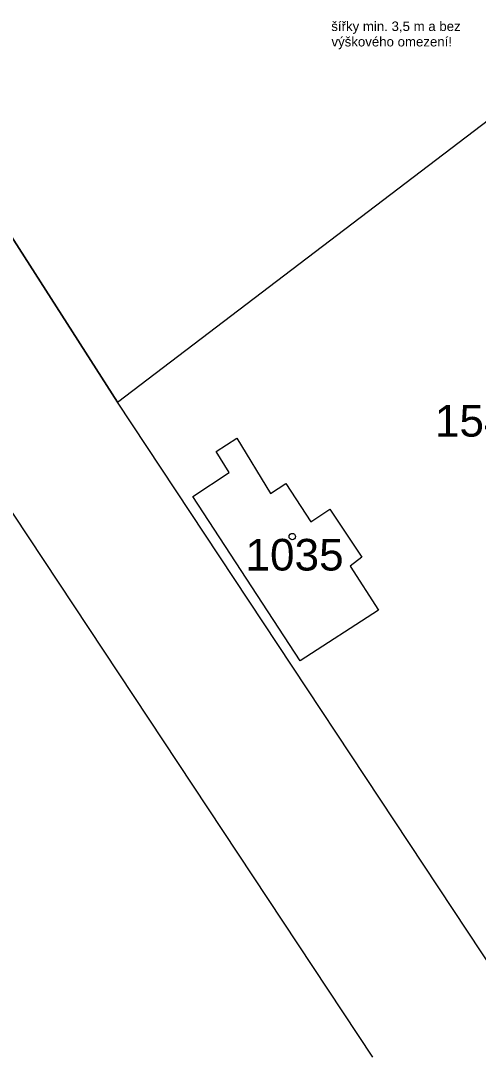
# Model space of a CAD drawing. Header units: millimetres. Extents: x 406050 to 619663, y -271768 to -128786.
# Drawn here: x 481540 to 506156, y -269476 to -213752 of the extents above; entities that cross this region are included whole.
import ezdxf

# ---------------------------------------------------------------- set-up
doc = ezdxf.new("R2010")
doc.units = ezdxf.units.MM
doc.header["$MEASUREMENT"] = 0
for name, color, linetype in [('BT_hranice_budov', 7, 'Continuous'), ('BT_hranice_parcel', 7, 'Continuous'), ('BT_mapove_znacky', 7, 'Continuous'), ('BT_text_parcel', 7, 'Continuous'), ('Situace - koordinační', 7, 'Continuous')]:
    doc.layers.add(name, color=color, linetype=linetype)
doc.styles.add('GENEROVANÝ_STYL_1', font='Arial.ttf')
doc.styles.add('GENEROVANÝ_STYL_3', font='HelveticaNeue.ttc')

msp = doc.modelspace()

# ---------------------------------------------------------------- linework, layer by layer
at = {"layer": 'BT_hranice_budov', "color": 7, "linetype": 'Continuous', "lineweight": 13, "flags": 128}
msp.add_lwpolyline([(496571.9, -248166.5), (490791.9, -239336.5), (492761.9, -238036.5), (492051.9, -236916.5), (493171.9, -236196.5), (494971.9, -239166.5), (495801.9, -238626.5), (497141.9, -240686.5), (498171.9, -240006.5), (499891.9, -242596.5), (499271.9, -243066.5), (500791.9, -245436.5)], close=True, dxfattribs=at)
at = {"layer": 'BT_hranice_parcel', "color": 7, "linetype": 'Continuous', "lineweight": 13, "flags": 128}
for points in [[(510074, -269475.5), (509511.9, -268636.5), (486741.9, -234266.5), (469291.9, -207016.5), (473291.9, -197866.5), (477851.9, -188446.5), (483461.9, -178916.5), (492071.9, -163966.5), (494381.9, -160746.5), (503931.9, -146316.5), (506211.9, -143666.5), (517661.9, -130366.5), (515631.9, -130356.5), (463218.3, -130021.6)], [(491981.9, -200976.5), (489241.9, -204406.5), (486461.9, -202236.5), (485871.9, -202986.5), (485031.9, -202326.5), (482551.9, -205546.5), (477031.9, -201286.5), (473291.9, -197866.5), (469291.9, -207016.5), (486741.9, -234266.5), (510001.9, -216566.5), (538911.9, -251686.5), (542411.9, -249686.5), (524261.9, -228226.5), (504731.9, -204876.5), (492791.9, -190426.5), (491531.9, -194156.5)], [(430387.8, -269475.5), (432201.9, -211636.5), (432531.9, -200746.5), (455401.9, -201436.5), (500466.1, -269475.5)], [(455401.9, -201436.5), (500466.1, -269475.5)]]:
    msp.add_lwpolyline(points, dxfattribs=at)
for points in [[(510001.9, -216566.5), (538911.9, -251686.5), (509511.9, -268636.5), (486741.9, -234266.5)], [(496571.9, -248166.5), (490791.9, -239336.5), (492761.9, -238036.5), (492051.9, -236916.5), (493171.9, -236196.5), (494971.9, -239166.5), (495801.9, -238626.5), (497141.9, -240686.5), (498171.9, -240006.5), (499891.9, -242596.5), (499271.9, -243066.5), (500791.9, -245436.5)], [(496571.9, -248166.5), (490791.9, -239336.5), (492761.9, -238036.5), (492051.9, -236916.5), (493171.9, -236196.5), (494971.9, -239166.5), (495801.9, -238626.5), (497141.9, -240686.5), (498171.9, -240006.5), (499891.9, -242596.5), (499271.9, -243066.5), (500791.9, -245436.5)]]:
    msp.add_lwpolyline(points, close=True, dxfattribs=at)
at = {"layer": 'BT_mapove_znacky', "color": 7, "linetype": 'Continuous', "lineweight": 13}
msp.add_circle((496151.9, -241486.5), 175, dxfattribs=at)

# ---------------------------------------------------------------- texts
at = {"layer": 'BT_text_parcel', "color": 7, "linetype": 'Continuous', "lineweight": 13, "char_height": 1700, "style": 'GENEROVANÝ_STYL_3'}
for s, insert, attachment_point in [('\\A1;{\\pqc;\\fHelvetica Neue|b0|i0|c0|p0;\\W1.000000;154/5}', (506791.9, -235273.5), 5), ('\\A1;{\\pqc;\\fHelvetica Neue|b0|i0|c0|p0;\\W1.000000;1035}', (496271.9, -243332.9), 8)]:
    msp.add_mtext(s, dxfattribs=dict(at, insert=insert, attachment_point=attachment_point))
at = {"layer": 'Situace - koordinační', "color": 1, "linetype": 'Continuous', "lineweight": 13, "char_height": 509.398, "attachment_point": 7, "style": 'GENEROVANÝ_STYL_1'}
for s, insert in [('\\A1;{\\pql;\\fArial|b0|i0|c0|p0;\\W1.000000;šířky min. 3,5 m a bez}', (498248.7, -214458.2)), ('\\A1;{\\pql;\\fArial|b0|i0|c0|p0;\\W1.000000;výškového omezení!}', (498257.1, -215288))]:
    msp.add_mtext(s, dxfattribs=dict(at, insert=insert))

doc.saveas('drawing.dxf')
